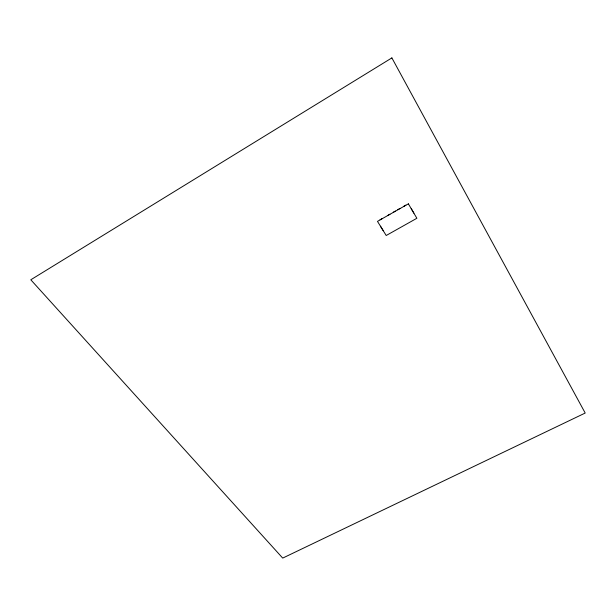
<?xml version="1.0" encoding="UTF-8"?>
<svg xmlns="http://www.w3.org/2000/svg" width="616" height="616" viewBox="0 0 616 616"><rect width="100%" height="100%" fill="white"/><g stroke="black" fill="none" stroke-linecap="round" stroke-linejoin="round"><path stroke-width="0.92" d="M382.128 218.595L380.018 219.812M405.844 205.128L403.703 206.368M389.936 214.214L388.057 215.261M393.262 212.266L395.41 211.042M397.759 209.71L399.923 208.485M383.267 230.723L380.48 226.203M413.913 213.175L411.218 208.616M391.876 57.904L30.8 279.78L282.713 558.096L585.2 413.036L391.876 57.904M408.377 203.842L377.477 221.383L386.209 235.505L416.878 218.272L408.377 203.842"/></g></svg>
